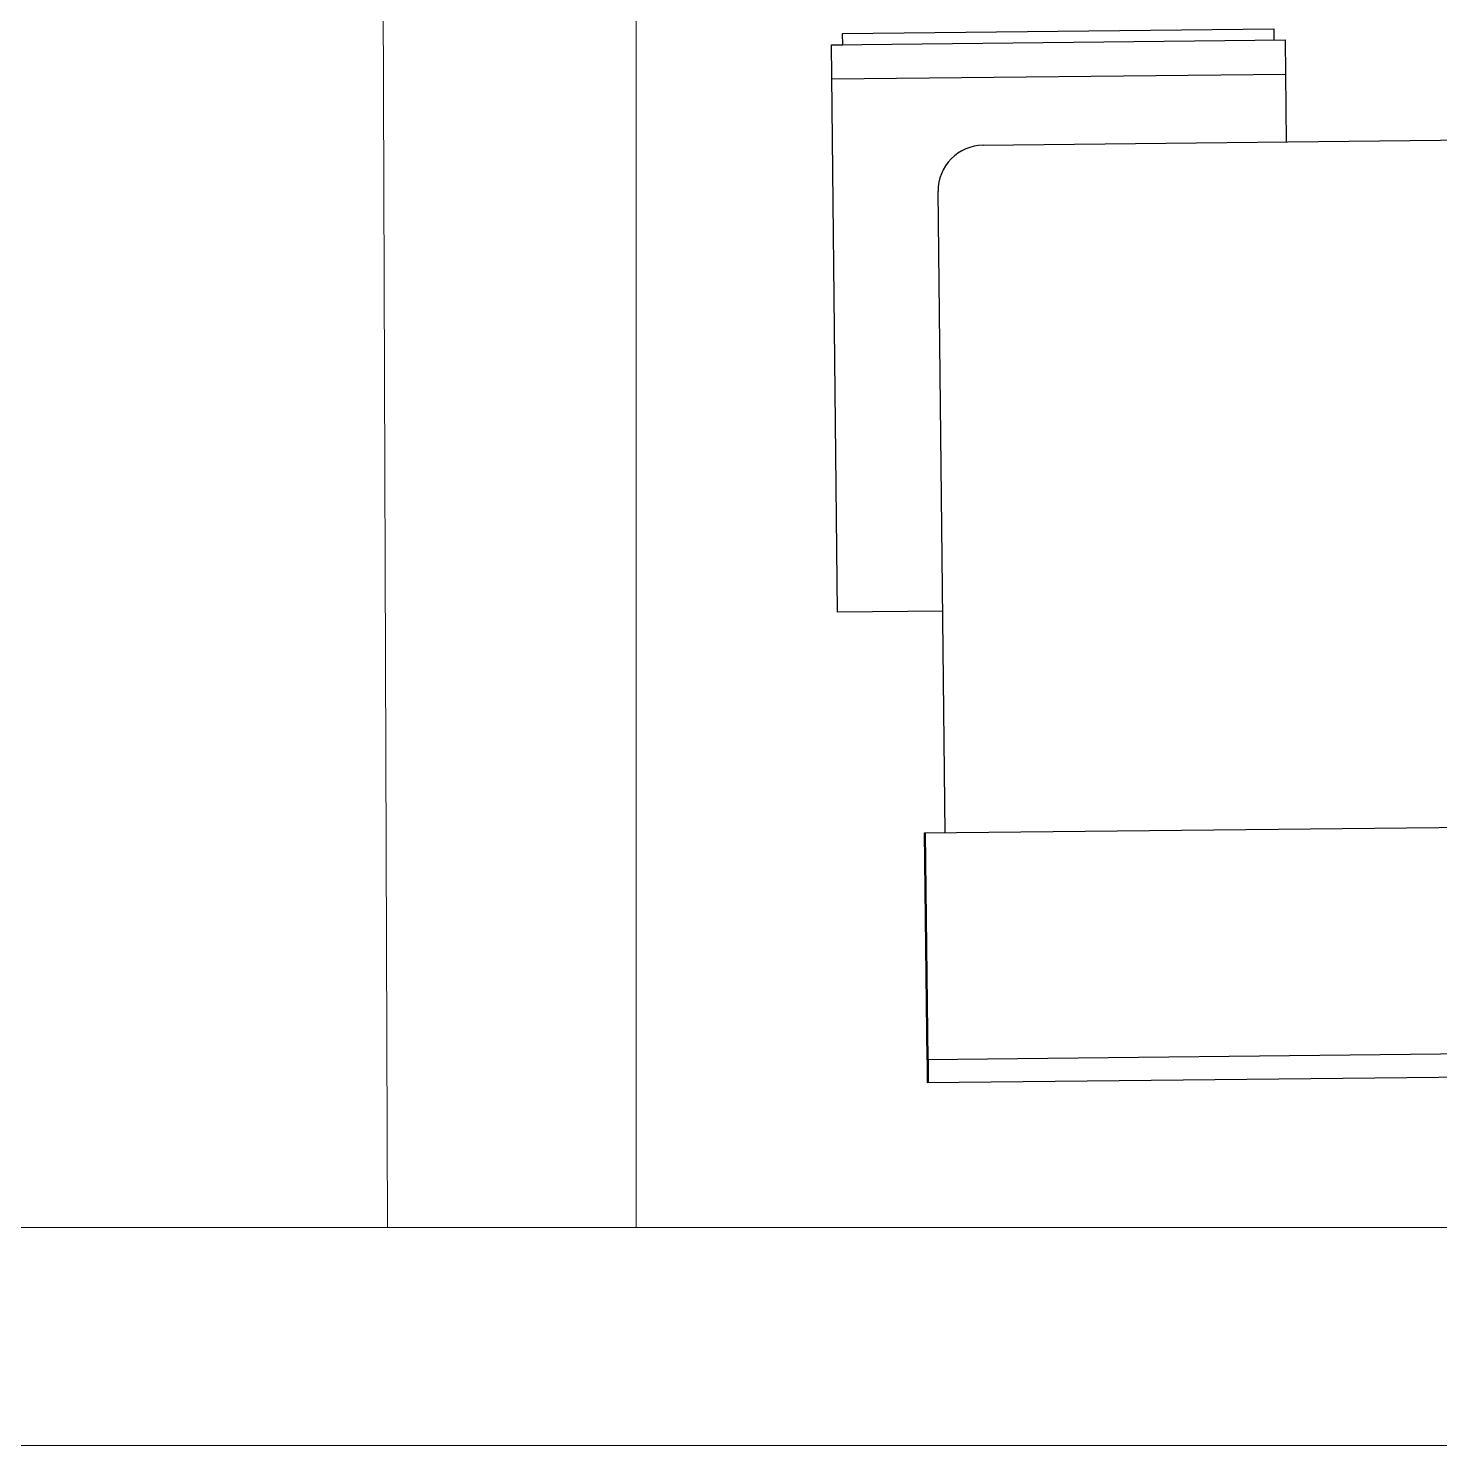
# Model space of a CAD drawing. Header units: inches. Extents: x 164.3 to 247.9, y 15.6 to 56.7.
# Drawn here: x 233.724 to 234.701, y 26.065 to 27.045 of the extents above; entities that cross this region are included whole.
import ezdxf

# ---------------------------------------------------------------- set-up
doc = ezdxf.new("R2010")
doc.units = ezdxf.units.IN
doc.header["$MEASUREMENT"] = 0
doc.layers.get('0').update_dxf_attribs({"lineweight": 0})
doc.layers.add('WALL 1 100', color=250, linetype='Continuous', lineweight=9)

msp = doc.modelspace()

# ---------------------------------------------------------------- linework, layer by layer
at = {"color": 7, "linetype": 'ByBlock', "lineweight": -2}
for p, q in [((234.28756, 27.04167), (234.58574, 27.04489)), ((234.28764, 27.03383), (234.28756, 27.04167)), ((234.58574, 27.04489), (234.58582, 27.03705)), ((234.2798, 27.03374), (234.59367, 27.03713)), ((234.2798, 27.03374), (234.28764, 27.03383)), ((234.28404, 26.6414), (234.2798, 27.03374)), ((234.59367, 27.03713), (234.59443, 26.96658)), ((234.28005, 27.0102), (234.59392, 27.01359)), ((234.38471, 26.96431), (235.57742, 26.9772)), ((234.35845, 26.48897), (234.35366, 26.93258)), ((234.3568, 26.64219), (234.28404, 26.6414)), ((234.34425, 26.48882), (235.12893, 26.4973)), ((234.34595, 26.33188), (234.34425, 26.48882)), ((234.34641, 26.33187), (234.34472, 26.4888)), ((234.34667, 26.3316), (234.34498, 26.48853)), ((235.13063, 26.34036), (234.34595, 26.33188)), ((234.34595, 26.33188), (234.34612, 26.31619)), ((234.34612, 26.31619), (235.1308, 26.32467)), ((234.34641, 26.33187), (234.34658, 26.31617)), ((234.34667, 26.3316), (234.34684, 26.31591))]:
    msp.add_line(p, q, dxfattribs=at)
msp.add_arc((234.38504, 26.93292), 0.03139, 90.61917, 180.61917, dxfattribs=at)
at = {"layer": 'WALL 1 100', "color": 0}
for p, q in [((233.96746, 27.74268), (233.97271, 26.21576)), ((234.14475, 27.74268), (234.14475, 26.21574)), ((247.77369, 26.21512), (229.02288, 26.21627)), ((247.92369, 26.06512), (229.02288, 26.06512))]:
    msp.add_line(p, q, dxfattribs=at)

doc.saveas('drawing.dxf')
